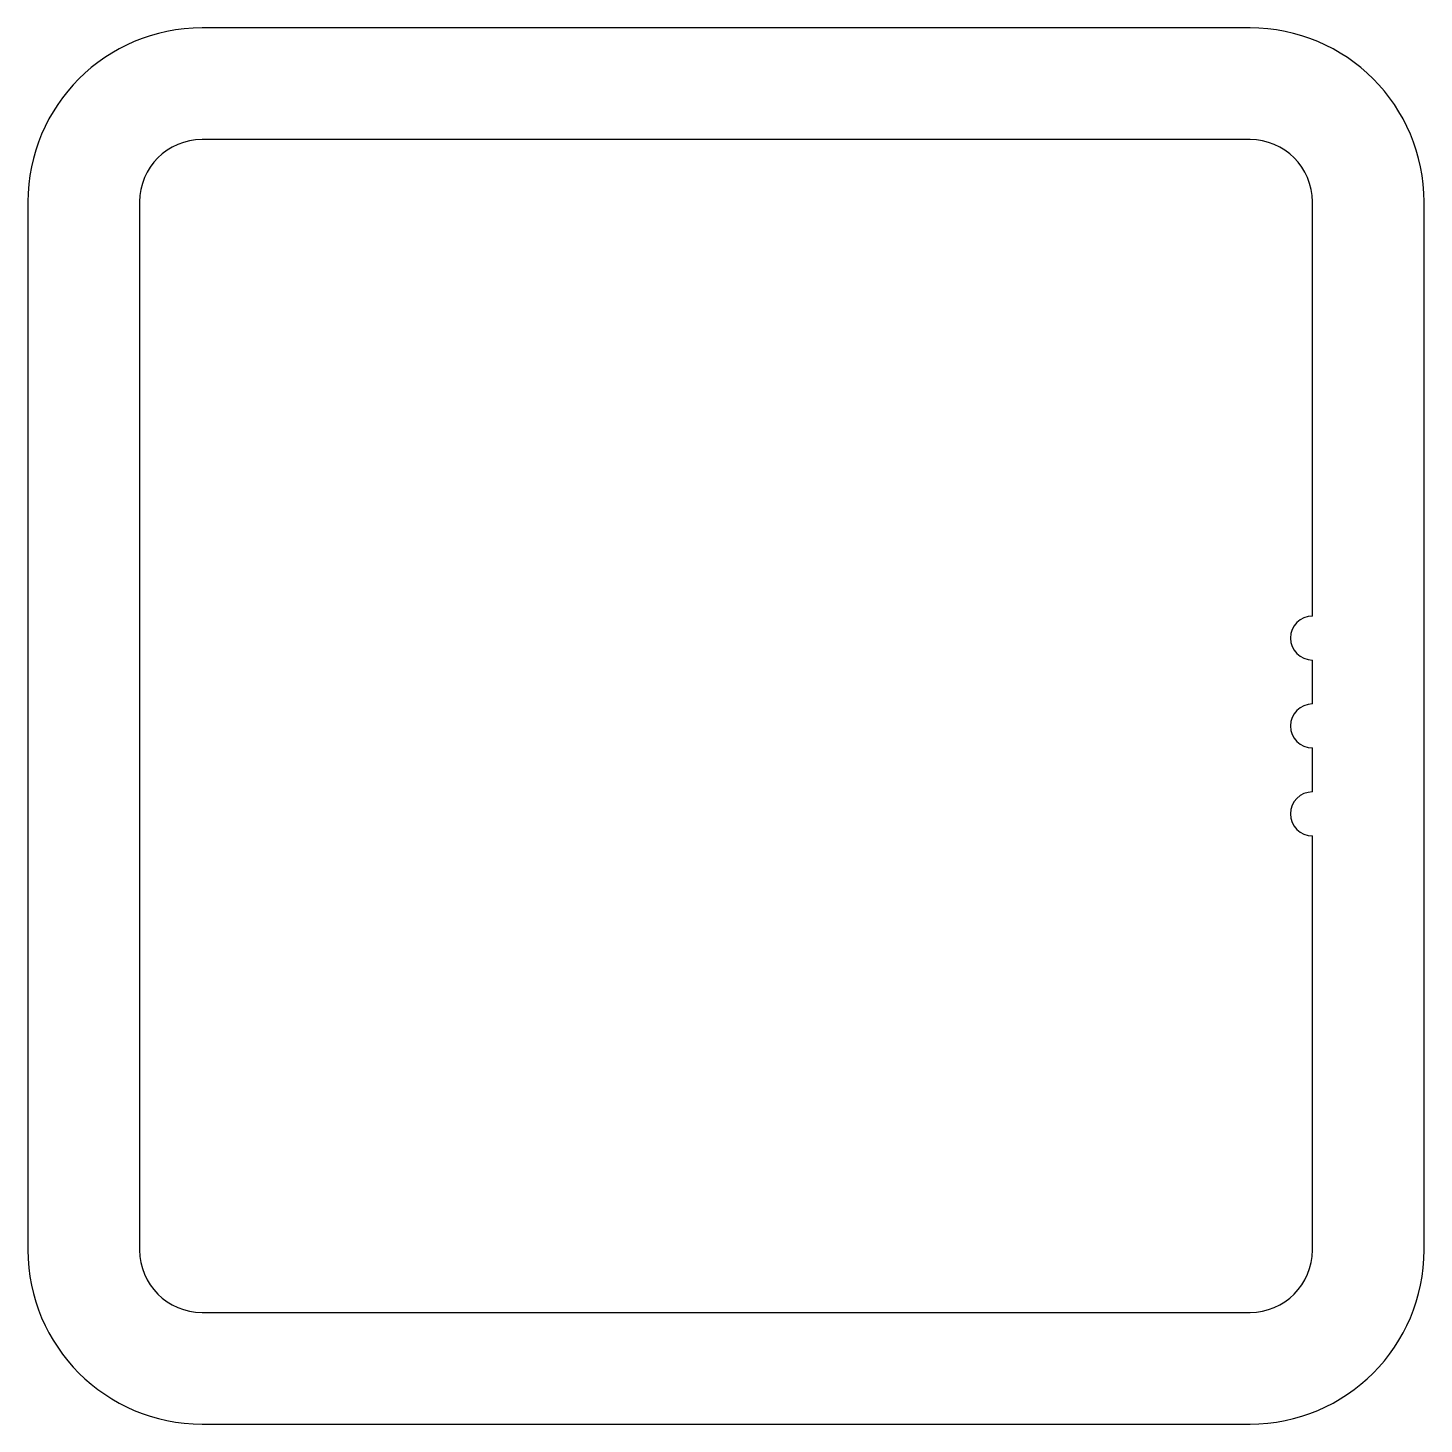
# Model space of a CAD drawing. Extents: x -6.9 to 9, y 0.6 to 16.5.
import ezdxf

# ---------------------------------------------------------------- set-up
doc = ezdxf.new("R2010")
doc.units = 0
doc.layers.add('1', color=4, linetype='CONTINUOUS')

msp = doc.modelspace()

# ---------------------------------------------------------------- linework, layer by layer
at = {"layer": '1', "color": 7}
for p, q in [((6.986, 16.482), (-4.934, 16.482)), ((-6.914, 14.502), (-6.914, 2.582)), ((8.966, 2.582), (8.966, 14.502)), ((-4.934, 0.602), (6.986, 0.602))]:
    msp.add_line(p, q, dxfattribs=at)
at = {"layer": '1', "color": 7, "linetype": 'CONTINUOUS'}
for p, q in [((2.373, 15.212), (-4.934, 15.212)), ((6.986, 15.212), (2.373, 15.212)), ((-5.644, 14.502), (-5.644, 2.582)), ((7.696, 9.792), (7.696, 14.502)), ((7.696, 8.792), (7.696, 9.292)), ((7.696, 7.792), (7.696, 8.292)), ((7.696, 2.582), (7.696, 7.292)), ((-4.934, 1.872), (6.986, 1.872))]:
    msp.add_line(p, q, dxfattribs=at)
at = {"layer": '1', "color": 7}
for centre, start, end in [((-4.934, 14.502), 90, 180), ((6.986, 14.502), 0, 90), ((-4.934, 2.582), 180, 270), ((6.986, 2.582), 270, 0)]:
    msp.add_arc(centre, 1.98, start, end, dxfattribs=at)
at = {"layer": '1', "color": 7, "linetype": 'CONTINUOUS'}
for centre, radius, start, end in [((-4.934, 14.502), 0.71, 90, 180), ((6.986, 14.502), 0.71, 360, 90), ((7.696, 9.542), 0.25, 90, 270), ((7.696, 8.542), 0.25, 90, 270), ((7.696, 7.542), 0.25, 90, 270), ((-4.934, 2.582), 0.71, 180, 270), ((6.986, 2.582), 0.71, 270, 0)]:
    msp.add_arc(centre, radius, start, end, dxfattribs=at)

doc.saveas('drawing.dxf')
